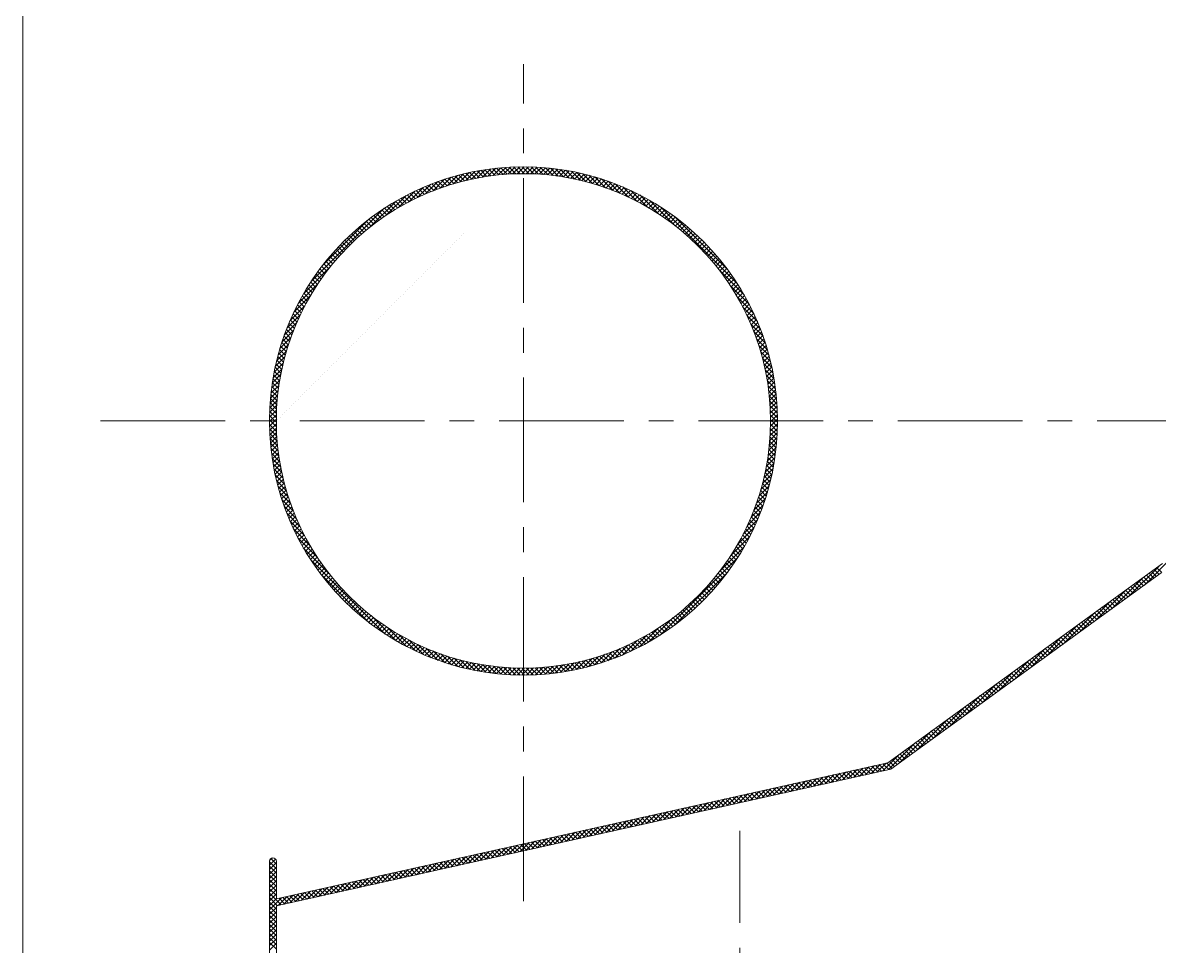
# Model space of a CAD drawing. Header units: millimetres. Extents: x 3341 to 3935, y 1079 to 1499.
# Drawn here: x 3616.38 to 3639.19, y 1171.59 to 1190.12 of the extents above; entities that cross this region are included whole.
import ezdxf

# ---------------------------------------------------------------- set-up
doc = ezdxf.new("R2010")
doc.units = ezdxf.units.MM
doc.linetypes.add('CENTERX2', pattern=[4, 2.5, -0.5, 0.5, -0.5])
for name, color, linetype, lineweight, true_color in [('1', 1, 'Continuous', 18, 0xff0000), ('2', 2, 'Continuous', 18, 0xffff00), ('3', 3, 'CENTERX2', 18, 0x00ff00)]:
    doc.layers.add(name, color=color, linetype=linetype, lineweight=lineweight, true_color=true_color)
pattern_1 = [(45, (3825.92234, 645.475625), (-0.0449012806, 0.0449012806), []), (135, (3825.92234, 645.475625), (-0.0449012806, -0.0449012806), [])]

msp = doc.modelspace()

# ---------------------------------------------------------------- hatches: boundary and pattern name
at = {"layer": '2'}
h = msp.add_hatch(dxfattribs=at)
h.set_pattern_fill('ANSI37', color=256, scale=0.02, style=0)
h.set_pattern_definition(pattern_1)
edge = h.paths.add_edge_path(flags=0)
edge.add_line((3626.43193, 1187.23087), (3626.43193, 1187.09248))
edge.add_arc((3626.43193, 1182.13308), 4.9594, 0, 90, ccw=False)
edge.add_line((3631.39133, 1182.13308), (3631.52972, 1182.13308))
edge.add_arc((3626.43193, 1182.13308), 5.09779, 0, 90)
edge = h.paths.add_edge_path(flags=0)
edge.add_arc((3626.43193, 1182.13308), 5.09779, 90, 180)
edge.add_line((3621.33413, 1182.13308), (3621.47252, 1182.13308))
edge.add_arc((3626.43193, 1182.13308), 4.9594, 90, 180, ccw=False)
edge.add_line((3626.43193, 1187.09248), (3626.43193, 1187.23087))
edge = h.paths.add_edge_path(flags=0)
edge.add_arc((3626.43193, 1182.13308), 5.09779, 0, 90)
edge.add_line((3626.43193, 1187.23087), (3626.43193, 1187.09248))
edge.add_arc((3626.43193, 1182.13308), 4.9594, 0, 90, ccw=False)
edge.add_arc((3626.43193, 1182.13308), 4.9594, -90, 0, ccw=False)
edge.add_line((3626.43193, 1177.17368), (3626.43193, 1177.03529))
edge.add_arc((3626.43193, 1182.13308), 5.09779, 270, 360)
edge = h.paths.add_edge_path(flags=0)
edge.add_arc((3626.43193, 1182.13308), 4.9594, 180, 270, ccw=False)
edge.add_arc((3626.43193, 1182.13308), 4.9594, 90, 180, ccw=False)
edge.add_line((3626.43193, 1187.09248), (3626.43193, 1187.23087))
edge.add_arc((3626.43193, 1182.13308), 5.09779, 90, 180)
edge.add_arc((3626.43193, 1182.13308), 5.09779, 180, 270)
edge.add_line((3626.43193, 1177.03529), (3626.43193, 1177.17368))
h = msp.add_hatch(dxfattribs=at)
h.set_pattern_fill('ANSI37', color=256, scale=0.02, style=0)
h.set_pattern_definition(pattern_1)
edge = h.paths.add_edge_path(flags=0)
edge.add_line((3626.43193, 1187.09248), (3626.43193, 1187.23087))
edge.add_arc((3626.43193, 1182.13308), 5.09779, 90, 180)
edge.add_line((3621.33413, 1182.13308), (3621.47252, 1182.13308))
edge.add_arc((3626.43193, 1182.13308), 4.9594, 90, 180, ccw=False)
edge = h.paths.add_edge_path(flags=0)
edge.add_line((3626.43193, 1187.23087), (3626.43193, 1187.09248))
edge.add_arc((3626.43193, 1182.13308), 4.9594, 0, 90, ccw=False)
edge.add_line((3631.39133, 1182.13308), (3631.52972, 1182.13308))
edge.add_arc((3626.43193, 1182.13308), 5.09779, 0, 90)

# ---------------------------------------------------------------- linework, layer by layer
at = {"layer": '1'}
for p, q in [((3616.38325, 1191.03869), (3616.38325, 1125.78792)), ((3626.43193, 1187.12607), (3626.43193, 1187.12607)), ((3639.25757, 1179.27323), (3633.74297, 1175.27706)), ((3639.23193, 1179.08374), (3633.80099, 1175.1482)), ((3633.74297, 1175.27706), (3621.47252, 1172.54516)), ((3633.80099, 1175.1482), (3621.47252, 1172.40338)), ((3621.33413, 1173.29786), (3621.33413, 1143.5005)), ((3621.47252, 1173.29786), (3621.47252, 1172.54516)), ((3621.47252, 1172.40338), (3621.47252, 1144.42323))]:
    msp.add_line(p, q, dxfattribs=at)
for radius in [5.09779, 4.9594]:
    msp.add_circle((3626.43193, 1182.13308), radius, dxfattribs=at)
msp.add_arc((3621.40333, 1173.29786), 0.06919, 0, 180, dxfattribs=at)
at = {"layer": '2'}
for p, q in [((3638.89181, 1178.83728), (3639.49223, 1179.43769)), ((3638.56567, 1178.60094), (3639.18636, 1179.22163)), ((3639.18826, 1179.0521), (3639.08917, 1179.1512)), ((3639.24033, 1179.08983), (3639.14124, 1179.18893)), ((3638.23953, 1178.3646), (3638.86021, 1178.98529)), ((3638.87584, 1178.82571), (3638.77675, 1178.9248)), ((3638.92791, 1178.86344), (3638.82882, 1178.96253)), ((3638.97998, 1178.90117), (3638.88089, 1179.00027)), ((3639.03205, 1178.9389), (3638.93296, 1179.038)), ((3639.08412, 1178.97664), (3638.98503, 1179.07573)), ((3639.13619, 1179.01437), (3639.0371, 1179.11346)), ((3637.91338, 1178.12826), (3638.53407, 1178.74895)), ((3638.56342, 1178.59931), (3638.46433, 1178.69841)), ((3638.61549, 1178.63704), (3638.5164, 1178.73614)), ((3638.66756, 1178.67478), (3638.56847, 1178.77387)), ((3638.71963, 1178.71251), (3638.62054, 1178.8116)), ((3638.7717, 1178.75024), (3638.67261, 1178.84934)), ((3638.82377, 1178.78797), (3638.72468, 1178.88707)), ((3637.58724, 1177.89192), (3638.20793, 1178.51261)), ((3638.251, 1178.37291), (3638.15191, 1178.47201)), ((3638.30307, 1178.41065), (3638.20398, 1178.50974)), ((3638.35514, 1178.44838), (3638.25605, 1178.54748)), ((3638.40721, 1178.48611), (3638.30812, 1178.58521)), ((3638.45928, 1178.52385), (3638.36019, 1178.62294)), ((3638.51135, 1178.56158), (3638.41226, 1178.66067)), ((3637.2611, 1177.65558), (3637.88179, 1178.27627)), ((3637.93858, 1178.14652), (3637.83949, 1178.24561)), ((3637.99065, 1178.18425), (3637.89156, 1178.28335)), ((3638.04272, 1178.22198), (3637.94363, 1178.32108)), ((3638.09479, 1178.25972), (3637.9957, 1178.35881)), ((3638.14686, 1178.29745), (3638.04777, 1178.39655)), ((3638.19893, 1178.33518), (3638.09984, 1178.43428)), ((3636.93496, 1177.41924), (3637.55564, 1178.03993)), ((3637.62616, 1177.92012), (3637.52707, 1178.01922)), ((3637.67823, 1177.95786), (3637.57914, 1178.05695)), ((3637.7303, 1177.99559), (3637.63121, 1178.09468)), ((3637.78237, 1178.03332), (3637.68328, 1178.13242)), ((3637.83444, 1178.07105), (3637.73535, 1178.17015)), ((3637.88651, 1178.10879), (3637.78742, 1178.20788)), ((3636.60881, 1177.1829), (3637.2295, 1177.80359)), ((3637.31374, 1177.69373), (3637.21465, 1177.79282)), ((3637.36581, 1177.73146), (3637.26672, 1177.83056)), ((3637.41788, 1177.76919), (3637.31879, 1177.86829)), ((3637.46995, 1177.80693), (3637.37086, 1177.90602)), ((3637.52202, 1177.84466), (3637.42293, 1177.94375)), ((3637.57409, 1177.88239), (3637.475, 1177.98149)), ((3636.28267, 1176.94656), (3636.90336, 1177.56725)), ((3637.00132, 1177.46733), (3636.90223, 1177.56643)), ((3637.05339, 1177.50506), (3636.9543, 1177.60416)), ((3637.10546, 1177.5428), (3637.00637, 1177.64189)), ((3637.15753, 1177.58053), (3637.05844, 1177.67963)), ((3637.2096, 1177.61826), (3637.11051, 1177.71736)), ((3637.26167, 1177.656), (3637.16258, 1177.75509)), ((3635.95653, 1176.71022), (3636.57722, 1177.33091)), ((3636.6889, 1177.24094), (3636.58981, 1177.34003)), ((3636.74097, 1177.27867), (3636.64188, 1177.37776)), ((3636.79304, 1177.3164), (3636.69395, 1177.4155)), ((3636.84511, 1177.35413), (3636.74602, 1177.45323)), ((3636.89718, 1177.39187), (3636.79809, 1177.49096)), ((3636.94925, 1177.4296), (3636.85016, 1177.5287)), ((3636.37648, 1177.01454), (3636.27739, 1177.11364)), ((3636.42855, 1177.05227), (3636.32946, 1177.15137)), ((3636.48062, 1177.09001), (3636.38153, 1177.1891)), ((3636.53269, 1177.12774), (3636.4336, 1177.22683)), ((3636.58476, 1177.16547), (3636.48567, 1177.26457)), ((3636.63683, 1177.2032), (3636.53774, 1177.3023)), ((3635.63039, 1176.47388), (3636.25107, 1177.09457)), ((3636.06406, 1176.78815), (3635.96497, 1176.88724)), ((3636.11613, 1176.82588), (3636.01704, 1176.92497)), ((3636.1682, 1176.86361), (3636.06911, 1176.96271)), ((3636.22027, 1176.90134), (3636.12118, 1177.00044)), ((3636.27234, 1176.93908), (3636.17325, 1177.03817)), ((3636.32441, 1176.97681), (3636.22532, 1177.0759)), ((3635.30424, 1176.23754), (3635.92493, 1176.85823)), ((3635.75165, 1176.56175), (3635.65255, 1176.66085)), ((3635.80371, 1176.59948), (3635.70462, 1176.69858)), ((3635.85578, 1176.63721), (3635.75669, 1176.73631)), ((3635.90785, 1176.67495), (3635.80876, 1176.77404)), ((3635.95992, 1176.71268), (3635.86083, 1176.81178)), ((3636.01199, 1176.75041), (3635.9129, 1176.84951)), ((3634.9781, 1176.0012), (3635.59879, 1176.62189)), ((3635.43923, 1176.33535), (3635.34013, 1176.43445)), ((3635.4913, 1176.37309), (3635.3922, 1176.47218)), ((3635.54337, 1176.41082), (3635.44427, 1176.50991)), ((3635.59544, 1176.44855), (3635.49634, 1176.54765)), ((3635.64751, 1176.48628), (3635.54841, 1176.58538)), ((3635.69958, 1176.52402), (3635.60048, 1176.62311)), ((3634.65196, 1175.76486), (3635.27265, 1176.38555)), ((3635.12681, 1176.10896), (3635.02771, 1176.20805)), ((3635.17888, 1176.14669), (3635.07978, 1176.24579)), ((3635.23095, 1176.18442), (3635.13185, 1176.28352)), ((3635.28302, 1176.22216), (3635.18392, 1176.32125)), ((3635.33509, 1176.25989), (3635.23599, 1176.35898)), ((3635.38716, 1176.29762), (3635.28806, 1176.39672)), ((3634.32582, 1175.52852), (3634.9465, 1176.14921)), ((3634.81439, 1175.88256), (3634.71529, 1175.98166)), ((3634.86646, 1175.9203), (3634.76736, 1176.01939)), ((3634.91853, 1175.95803), (3634.81943, 1176.05712)), ((3634.9706, 1175.99576), (3634.8715, 1176.09486)), ((3635.02267, 1176.03349), (3634.92357, 1176.13259)), ((3635.07474, 1176.07123), (3634.97564, 1176.17032)), ((3633.99967, 1175.29218), (3634.62036, 1175.91287)), ((3634.50197, 1175.65617), (3634.40287, 1175.75526)), ((3634.55404, 1175.6939), (3634.45494, 1175.793)), ((3634.60611, 1175.73163), (3634.50701, 1175.83073)), ((3634.65818, 1175.76936), (3634.55908, 1175.86846)), ((3634.71025, 1175.8071), (3634.61115, 1175.90619)), ((3634.76232, 1175.84483), (3634.66322, 1175.94393)), ((3633.75584, 1175.13815), (3634.29422, 1175.67653)), ((3634.18955, 1175.42977), (3634.09045, 1175.52887)), ((3634.24162, 1175.4675), (3634.14252, 1175.5666)), ((3634.29369, 1175.50524), (3634.19459, 1175.60433)), ((3634.34576, 1175.54297), (3634.24666, 1175.64206)), ((3634.39783, 1175.5807), (3634.29873, 1175.6798)), ((3634.4499, 1175.61843), (3634.3508, 1175.71753)), ((3633.64032, 1175.11243), (3633.96808, 1175.44019)), ((3633.87713, 1175.20338), (3633.77803, 1175.30247)), ((3633.9292, 1175.24111), (3633.8301, 1175.3402)), ((3633.98127, 1175.27884), (3633.88217, 1175.37794)), ((3634.03334, 1175.31657), (3633.93424, 1175.41567)), ((3634.08541, 1175.35431), (3633.98631, 1175.4534)), ((3634.13748, 1175.39204), (3634.03838, 1175.49113)), ((3632.60062, 1174.88095), (3632.783, 1175.06333)), ((3632.71614, 1174.90667), (3632.89852, 1175.08905)), ((3632.88009, 1174.94317), (3632.76413, 1175.05913)), ((3632.83166, 1174.93239), (3633.01405, 1175.11478)), ((3632.95354, 1174.95953), (3632.83758, 1175.07549)), ((3633.02699, 1174.97588), (3632.91103, 1175.09184)), ((3632.94718, 1174.95811), (3633.12957, 1175.1405)), ((3633.10044, 1174.99223), (3632.98448, 1175.10819)), ((3633.17389, 1175.00859), (3633.05793, 1175.12455)), ((3633.06271, 1174.98383), (3633.24509, 1175.16622)), ((3633.24734, 1175.02494), (3633.13138, 1175.1409)), ((3633.17823, 1175.00955), (3633.36061, 1175.19194)), ((3633.32079, 1175.04129), (3633.20483, 1175.15725)), ((3633.39424, 1175.05764), (3633.27828, 1175.1736)), ((3633.29375, 1175.03527), (3633.47614, 1175.21766)), ((3633.46769, 1175.074), (3633.35173, 1175.18996)), ((3633.40928, 1175.06099), (3633.59166, 1175.24338)), ((3633.54114, 1175.09035), (3633.42518, 1175.20631)), ((3633.61459, 1175.1067), (3633.49863, 1175.22266)), ((3633.5248, 1175.08671), (3633.70718, 1175.2691)), ((3633.68804, 1175.12306), (3633.57208, 1175.23902)), ((3633.76149, 1175.13941), (3633.64553, 1175.25537)), ((3633.82506, 1175.16564), (3633.71898, 1175.27172)), ((3631.56091, 1174.64947), (3631.7433, 1174.83185)), ((3631.67644, 1174.67519), (3631.85882, 1174.85757)), ((3631.8518, 1174.71423), (3631.73584, 1174.83019)), ((3631.79196, 1174.70091), (3631.97434, 1174.88329)), ((3631.92525, 1174.73059), (3631.80929, 1174.84655)), ((3631.9987, 1174.74694), (3631.88274, 1174.8629)), ((3631.90748, 1174.72663), (3632.08986, 1174.90901)), ((3632.07215, 1174.76329), (3631.95619, 1174.87925)), ((3632.023, 1174.75235), (3632.20539, 1174.93473)), ((3632.1456, 1174.77964), (3632.02964, 1174.8956)), ((3632.21905, 1174.796), (3632.10309, 1174.91196)), ((3632.13853, 1174.77807), (3632.32091, 1174.96045)), ((3632.2925, 1174.81235), (3632.17654, 1174.92831)), ((3632.36595, 1174.8287), (3632.24998, 1174.94466)), ((3632.25405, 1174.80379), (3632.43643, 1174.98617)), ((3632.4394, 1174.84506), (3632.32343, 1174.96102)), ((3632.36957, 1174.82951), (3632.55196, 1175.01189)), ((3632.51284, 1174.86141), (3632.39688, 1174.97737)), ((3632.58629, 1174.87776), (3632.47033, 1174.99372)), ((3632.48509, 1174.85523), (3632.66748, 1175.03761)), ((3632.65974, 1174.89411), (3632.54378, 1175.01008)), ((3632.73319, 1174.91047), (3632.61723, 1175.02643)), ((3632.80664, 1174.92682), (3632.69068, 1175.04278)), ((3630.52121, 1174.41799), (3630.70359, 1174.60037)), ((3630.63673, 1174.44371), (3630.81912, 1174.62609)), ((3630.8235, 1174.48529), (3630.70754, 1174.60125)), ((3630.75225, 1174.46943), (3630.93464, 1174.65181)), ((3630.89695, 1174.50165), (3630.78099, 1174.61761)), ((3630.9704, 1174.518), (3630.85444, 1174.63396)), ((3630.86778, 1174.49515), (3631.05016, 1174.67753)), ((3631.04385, 1174.53435), (3630.92789, 1174.65031)), ((3630.9833, 1174.52087), (3631.16568, 1174.70325)), ((3631.1173, 1174.5507), (3631.00134, 1174.66666)), ((3631.19075, 1174.56706), (3631.07479, 1174.68302)), ((3631.09882, 1174.54659), (3631.28121, 1174.72897)), ((3631.2642, 1174.58341), (3631.14824, 1174.69937)), ((3631.21434, 1174.57231), (3631.39673, 1174.75469)), ((3631.33765, 1174.59976), (3631.22169, 1174.71572)), ((3631.4111, 1174.61612), (3631.29514, 1174.73208)), ((3631.32987, 1174.59803), (3631.51225, 1174.78041)), ((3631.48455, 1174.63247), (3631.36859, 1174.74843)), ((3631.558, 1174.64882), (3631.44204, 1174.76478)), ((3631.44539, 1174.62375), (3631.62777, 1174.80613)), ((3631.63145, 1174.66517), (3631.51549, 1174.78113)), ((3631.7049, 1174.68153), (3631.58894, 1174.79749)), ((3631.77835, 1174.69788), (3631.66239, 1174.81384)), ((3629.48151, 1174.18651), (3629.66389, 1174.36889)), ((3629.59703, 1174.21223), (3629.77941, 1174.39461)), ((3629.79521, 1174.25635), (3629.67925, 1174.37231)), ((3629.71255, 1174.23795), (3629.89493, 1174.42033)), ((3629.86866, 1174.2727), (3629.7527, 1174.38866)), ((3629.94211, 1174.28906), (3629.82615, 1174.40502)), ((3629.82807, 1174.26367), (3630.01046, 1174.44605)), ((3630.01556, 1174.30541), (3629.8996, 1174.42137)), ((3629.9436, 1174.28939), (3630.12598, 1174.47177)), ((3630.08901, 1174.32176), (3629.97305, 1174.43772)), ((3630.16246, 1174.33812), (3630.0465, 1174.45408)), ((3630.05912, 1174.31511), (3630.2415, 1174.49749)), ((3630.23591, 1174.35447), (3630.11994, 1174.47043)), ((3630.17464, 1174.34083), (3630.35703, 1174.52321)), ((3630.30936, 1174.37082), (3630.19339, 1174.48678)), ((3630.3828, 1174.38717), (3630.26684, 1174.50314)), ((3630.29016, 1174.36655), (3630.47255, 1174.54893)), ((3630.45625, 1174.40353), (3630.34029, 1174.51949)), ((3630.40569, 1174.39227), (3630.58807, 1174.57465)), ((3630.5297, 1174.41988), (3630.41374, 1174.53584)), ((3630.60315, 1174.43623), (3630.48719, 1174.55219)), ((3630.6766, 1174.45259), (3630.56064, 1174.56855)), ((3630.75005, 1174.46894), (3630.63409, 1174.5849)), ((3628.4418, 1173.95503), (3628.62419, 1174.13741)), ((3628.55732, 1173.98075), (3628.73971, 1174.16313)), ((3628.76691, 1174.02741), (3628.65095, 1174.14337)), ((3628.67285, 1174.00647), (3628.85523, 1174.18885)), ((3628.84036, 1174.04376), (3628.7244, 1174.15972)), ((3628.78837, 1174.03219), (3628.97075, 1174.21457)), ((3628.91381, 1174.06012), (3628.79785, 1174.17608)), ((3628.98726, 1174.07647), (3628.8713, 1174.19243)), ((3628.90389, 1174.05791), (3629.08628, 1174.24029)), ((3629.06071, 1174.09282), (3628.94475, 1174.20878)), ((3629.13416, 1174.10918), (3629.0182, 1174.22514)), ((3629.01941, 1174.08363), (3629.2018, 1174.26601)), ((3629.20761, 1174.12553), (3629.09165, 1174.24149)), ((3629.13494, 1174.10935), (3629.31732, 1174.29173)), ((3629.28106, 1174.14188), (3629.1651, 1174.25784)), ((3629.35451, 1174.15823), (3629.23855, 1174.27419)), ((3629.25046, 1174.13507), (3629.43284, 1174.31745)), ((3629.42796, 1174.17459), (3629.312, 1174.29055)), ((3629.36598, 1174.16079), (3629.54837, 1174.34317)), ((3629.50141, 1174.19094), (3629.38545, 1174.3069)), ((3629.57486, 1174.20729), (3629.4589, 1174.32325)), ((3629.64831, 1174.22365), (3629.53235, 1174.33961)), ((3629.72176, 1174.24), (3629.6058, 1174.35596)), ((3627.4021, 1173.72355), (3627.58448, 1173.90593)), ((3627.51762, 1173.74927), (3627.7, 1173.93165)), ((3627.73862, 1173.79847), (3627.62266, 1173.91443)), ((3627.63314, 1173.77499), (3627.81553, 1173.95737)), ((3627.81207, 1173.81482), (3627.69611, 1173.93078)), ((3627.74867, 1173.80071), (3627.93105, 1173.98309)), ((3627.88552, 1173.83118), (3627.76956, 1173.94714)), ((3627.95897, 1173.84753), (3627.84301, 1173.96349)), ((3627.86419, 1173.82643), (3628.04657, 1174.00881)), ((3628.03242, 1173.86388), (3627.91646, 1173.97984)), ((3627.97971, 1173.85215), (3628.1621, 1174.03453)), ((3628.10587, 1173.88023), (3627.98991, 1173.9962)), ((3628.17932, 1173.89659), (3628.06335, 1174.01255)), ((3628.09523, 1173.87787), (3628.27762, 1174.06025)), ((3628.25276, 1173.91294), (3628.1368, 1174.0289)), ((3628.32621, 1173.92929), (3628.21025, 1174.04525)), ((3628.21076, 1173.90359), (3628.39314, 1174.08597)), ((3628.39966, 1173.94565), (3628.2837, 1174.06161)), ((3628.32628, 1173.92931), (3628.50866, 1174.11169)), ((3628.47311, 1173.962), (3628.35715, 1174.07796)), ((3628.54656, 1173.97835), (3628.4306, 1174.09431)), ((3628.62001, 1173.99471), (3628.50405, 1174.11067)), ((3628.69346, 1174.01106), (3628.5775, 1174.12702)), ((3626.47792, 1173.51779), (3626.6603, 1173.70017)), ((3626.59344, 1173.54351), (3626.77582, 1173.72589)), ((3626.71032, 1173.56953), (3626.59436, 1173.68549)), ((3626.78377, 1173.58588), (3626.66781, 1173.70184)), ((3626.70896, 1173.56923), (3626.89135, 1173.75161)), ((3626.85722, 1173.60224), (3626.74126, 1173.7182)), ((3626.93067, 1173.61859), (3626.81471, 1173.73455)), ((3626.82448, 1173.59495), (3627.00687, 1173.77733)), ((3627.00412, 1173.63494), (3626.88816, 1173.7509)), ((3626.94001, 1173.62067), (3627.12239, 1173.80305)), ((3627.07757, 1173.65129), (3626.96161, 1173.76725)), ((3627.15102, 1173.66765), (3627.03506, 1173.78361)), ((3627.05553, 1173.64639), (3627.23791, 1173.82877)), ((3627.22447, 1173.684), (3627.10851, 1173.79996)), ((3627.17105, 1173.67211), (3627.35344, 1173.85449)), ((3627.29792, 1173.70035), (3627.18196, 1173.81631)), ((3627.37137, 1173.71671), (3627.25541, 1173.83267)), ((3627.28658, 1173.69783), (3627.46896, 1173.88021)), ((3627.44482, 1173.73306), (3627.32886, 1173.84902)), ((3627.51827, 1173.74941), (3627.40231, 1173.86537)), ((3627.59172, 1173.76576), (3627.47576, 1173.88172)), ((3627.66517, 1173.78212), (3627.54921, 1173.89808)), ((3625.43821, 1173.28631), (3625.6206, 1173.46869)), ((3625.55374, 1173.31203), (3625.73612, 1173.49441)), ((3625.68203, 1173.34059), (3625.56607, 1173.45655)), ((3625.75548, 1173.35694), (3625.63952, 1173.4729)), ((3625.66926, 1173.33775), (3625.85164, 1173.52013)), ((3625.82893, 1173.37329), (3625.71297, 1173.48926)), ((3625.78478, 1173.36347), (3625.96717, 1173.54585)), ((3625.90238, 1173.38965), (3625.78642, 1173.50561)), ((3625.97583, 1173.406), (3625.85987, 1173.52196)), ((3625.9003, 1173.38919), (3626.08269, 1173.57157)), ((3626.04928, 1173.42235), (3625.93331, 1173.53831)), ((3626.12272, 1173.43871), (3626.00676, 1173.55467)), ((3626.01583, 1173.41491), (3626.19821, 1173.59729)), ((3626.19617, 1173.45506), (3626.08021, 1173.57102)), ((3626.13135, 1173.44063), (3626.31373, 1173.62301)), ((3626.26962, 1173.47141), (3626.15366, 1173.58737)), ((3626.34307, 1173.48776), (3626.22711, 1173.60373)), ((3626.24687, 1173.46635), (3626.42926, 1173.64873)), ((3626.41652, 1173.50412), (3626.30056, 1173.62008)), ((3626.36239, 1173.49207), (3626.54478, 1173.67445)), ((3626.48997, 1173.52047), (3626.37401, 1173.63643)), ((3626.56342, 1173.53682), (3626.44746, 1173.65278)), ((3626.63687, 1173.55318), (3626.52091, 1173.66914)), ((3621.33413, 1173.22334), (3621.45484, 1173.34405)), ((3621.47252, 1173.14977), (3621.33413, 1173.28816)), ((3621.33413, 1173.13354), (3621.47252, 1173.27193)), ((3621.33639, 1173.3154), (3621.38578, 1173.36479)), ((3621.47252, 1173.23957), (3621.36016, 1173.35194)), ((3624.39851, 1173.05483), (3624.58089, 1173.23721)), ((3624.51403, 1173.08055), (3624.69642, 1173.26293)), ((3624.65373, 1173.11165), (3624.53777, 1173.22761)), ((3624.72718, 1173.128), (3624.61122, 1173.24396)), ((3624.62955, 1173.10627), (3624.81194, 1173.28865)), ((3624.80063, 1173.14435), (3624.68467, 1173.26031)), ((3624.74508, 1173.13199), (3624.92746, 1173.31437)), ((3624.87408, 1173.16071), (3624.75812, 1173.27667)), ((3624.94753, 1173.17706), (3624.83157, 1173.29302)), ((3624.8606, 1173.15771), (3625.04298, 1173.34009)), ((3625.02098, 1173.19341), (3624.90502, 1173.30937)), ((3624.97612, 1173.18343), (3625.15851, 1173.36581)), ((3625.09443, 1173.20977), (3624.97847, 1173.32573)), ((3625.16788, 1173.22612), (3625.05192, 1173.34208)), ((3625.09165, 1173.20915), (3625.27403, 1173.39153)), ((3625.24133, 1173.24247), (3625.12537, 1173.35843)), ((3625.31478, 1173.25882), (3625.19882, 1173.37478)), ((3625.20717, 1173.23487), (3625.38955, 1173.41725)), ((3625.38823, 1173.27518), (3625.27227, 1173.39114)), ((3625.32269, 1173.26059), (3625.50507, 1173.44297)), ((3625.46168, 1173.29153), (3625.34572, 1173.40749)), ((3625.53513, 1173.30788), (3625.41917, 1173.42384)), ((3625.60858, 1173.32424), (3625.49262, 1173.4402)), ((3621.47252, 1173.05997), (3621.33413, 1173.19836)), ((3621.33413, 1173.04374), (3621.47252, 1173.18212)), ((3621.47252, 1172.97016), (3621.33413, 1173.10855)), ((3621.33413, 1172.95393), (3621.47252, 1173.09232)), ((3621.47252, 1172.88036), (3621.33413, 1173.01875)), ((3621.33413, 1172.86413), (3621.47252, 1173.00252)), ((3623.35881, 1172.82334), (3623.54119, 1173.00573)), ((3623.47433, 1172.84906), (3623.65671, 1173.03145)), ((3623.62544, 1172.88271), (3623.50948, 1172.99867)), ((3623.69889, 1172.89906), (3623.58293, 1173.01502)), ((3623.58985, 1172.87478), (3623.77223, 1173.05717)), ((3623.77234, 1172.91541), (3623.65638, 1173.03137)), ((3623.70537, 1172.9005), (3623.88776, 1173.08289)), ((3623.84579, 1172.93177), (3623.72983, 1173.04773)), ((3623.91924, 1172.94812), (3623.80327, 1173.06408)), ((3623.8209, 1172.92622), (3624.00328, 1173.10861)), ((3623.99268, 1172.96447), (3623.87672, 1173.08043)), ((3623.93642, 1172.95194), (3624.1188, 1173.13433)), ((3624.06613, 1172.98082), (3623.95017, 1173.09679)), ((3624.13958, 1172.99718), (3624.02362, 1173.11314)), ((3624.05194, 1172.97766), (3624.23433, 1173.16005)), ((3624.21303, 1173.01353), (3624.09707, 1173.12949)), ((3624.16746, 1173.00338), (3624.34985, 1173.18577)), ((3624.28648, 1173.02988), (3624.17052, 1173.14584)), ((3624.35993, 1173.04624), (3624.24397, 1173.1622)), ((3624.28299, 1173.02911), (3624.46537, 1173.21149)), ((3624.43338, 1173.06259), (3624.31742, 1173.17855)), ((3624.50683, 1173.07894), (3624.39087, 1173.1949)), ((3624.58028, 1173.0953), (3624.46432, 1173.21126)), ((3621.47252, 1172.79056), (3621.33413, 1172.92895)), ((3621.33413, 1172.77433), (3621.47252, 1172.91272)), ((3621.47252, 1172.70076), (3621.33413, 1172.83915)), ((3621.33413, 1172.68452), (3621.47252, 1172.82291)), ((3622.3191, 1172.59186), (3622.50149, 1172.77425)), ((3622.43462, 1172.61758), (3622.61701, 1172.79997)), ((3622.59714, 1172.65377), (3622.48118, 1172.76973)), ((3622.55015, 1172.6433), (3622.73253, 1172.82569)), ((3622.67059, 1172.67012), (3622.55463, 1172.78608)), ((3622.74404, 1172.68647), (3622.62808, 1172.80243)), ((3622.66567, 1172.66902), (3622.84805, 1172.85141)), ((3622.81749, 1172.70283), (3622.70153, 1172.81879)), ((3622.89094, 1172.71918), (3622.77498, 1172.83514)), ((3622.78119, 1172.69474), (3622.96358, 1172.87713)), ((3622.96439, 1172.73553), (3622.84843, 1172.85149)), ((3622.89671, 1172.72046), (3623.0791, 1172.90285)), ((3623.03784, 1172.75188), (3622.92188, 1172.86784)), ((3623.11129, 1172.76824), (3622.99533, 1172.8842)), ((3623.01224, 1172.74618), (3623.19462, 1172.92857)), ((3623.18474, 1172.78459), (3623.06878, 1172.90055)), ((3623.12776, 1172.7719), (3623.31014, 1172.95429)), ((3623.25819, 1172.80094), (3623.14223, 1172.9169)), ((3623.33164, 1172.8173), (3623.21568, 1172.93326)), ((3623.24328, 1172.79762), (3623.42567, 1172.98001)), ((3623.40509, 1172.83365), (3623.28913, 1172.94961)), ((3623.47854, 1172.85), (3623.36258, 1172.96596)), ((3623.55199, 1172.86635), (3623.43603, 1172.98231)), ((3621.47252, 1172.61095), (3621.33413, 1172.74934)), ((3621.33413, 1172.59472), (3621.47252, 1172.73311)), ((3621.56885, 1172.42483), (3621.33413, 1172.65954)), ((3621.33413, 1172.50492), (3621.47252, 1172.64331)), ((3621.4954, 1172.40847), (3621.33413, 1172.56974)), ((3621.33413, 1172.32531), (3621.5773, 1172.56849)), ((3621.33413, 1172.41512), (3621.47252, 1172.55351)), ((3621.51044, 1172.41182), (3621.69283, 1172.59421)), ((3621.6423, 1172.44118), (3621.52634, 1172.55714)), ((3621.71575, 1172.45753), (3621.59979, 1172.57349)), ((3621.62597, 1172.43754), (3621.80835, 1172.61993)), ((3621.7892, 1172.47388), (3621.67323, 1172.58985)), ((3621.74149, 1172.46326), (3621.92387, 1172.64565)), ((3621.86264, 1172.49024), (3621.74668, 1172.6062)), ((3621.93609, 1172.50659), (3621.82013, 1172.62255)), ((3621.85701, 1172.48898), (3622.0394, 1172.67137)), ((3622.00954, 1172.52294), (3621.89358, 1172.6389)), ((3622.08299, 1172.5393), (3621.96703, 1172.65526)), ((3621.97253, 1172.5147), (3622.15492, 1172.69709)), ((3622.15644, 1172.55565), (3622.04048, 1172.67161)), ((3622.08806, 1172.54042), (3622.27044, 1172.72281)), ((3622.22989, 1172.572), (3622.11393, 1172.68796)), ((3622.30334, 1172.58836), (3622.18738, 1172.70432)), ((3622.20358, 1172.56614), (3622.38596, 1172.74853)), ((3622.37679, 1172.60471), (3622.26083, 1172.72067)), ((3622.45024, 1172.62106), (3622.33428, 1172.73702)), ((3622.52369, 1172.63741), (3622.40773, 1172.75337)), ((3621.47252, 1172.34155), (3621.33413, 1172.47994)), ((3621.47252, 1172.25174), (3621.33413, 1172.39013)), ((3621.33413, 1172.23551), (3621.47252, 1172.3739)), ((3621.47252, 1172.16194), (3621.33413, 1172.30033)), ((3621.33413, 1172.14571), (3621.47252, 1172.2841)), ((3621.47252, 1172.07214), (3621.33413, 1172.21053)), ((3621.33413, 1172.05591), (3621.47252, 1172.1943)), ((3621.47252, 1171.98234), (3621.33413, 1172.12072)), ((3621.33413, 1171.9661), (3621.47252, 1172.10449)), ((3621.47252, 1171.89253), (3621.33413, 1172.03092)), ((3621.33413, 1171.8763), (3621.47252, 1172.01469)), ((3621.47252, 1171.80273), (3621.33413, 1171.94112)), ((3621.33413, 1171.7865), (3621.47252, 1171.92489)), ((3621.47252, 1171.71293), (3621.33413, 1171.85132)), ((3621.33413, 1171.6967), (3621.47252, 1171.83509)), ((3621.47252, 1171.62313), (3621.33413, 1171.76151)), ((3621.33413, 1171.60689), (3621.47252, 1171.74528)), ((3621.47252, 1171.53332), (3621.33413, 1171.67171)), ((3621.33413, 1171.51709), (3621.47252, 1171.65548))]:
    msp.add_line(p, q, dxfattribs=at)
at = {"layer": '3'}
for p, q in [((3626.43193, 1172.50173), (3626.43193, 1189.29102)), ((3617.94555, 1182.13308), (3661.81301, 1182.13308)), ((3630.77193, 1144.06124), (3630.77193, 1173.91162))]:
    msp.add_line(p, q, dxfattribs=at)

doc.saveas('drawing.dxf')
